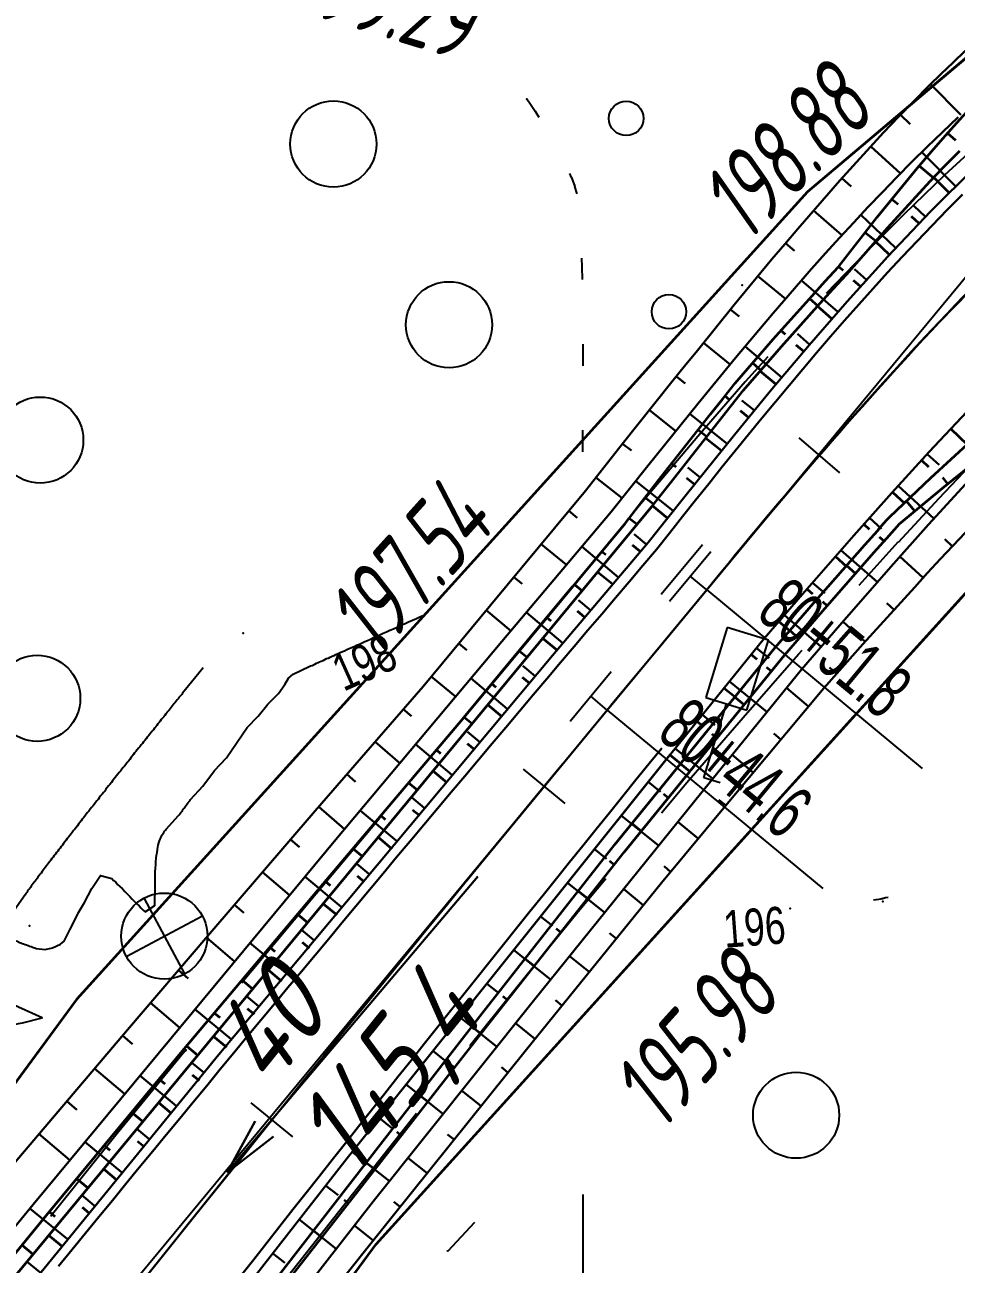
# Model space of a CAD drawing. Header units: millimetres. Extents: x -1799 to 6962, y -1020 to 4121.
# Drawn here: x 4768.4 to 4811.7, y 3081.4 to 3139 of the extents above; entities that cross this region are included whole.
import ezdxf

# ---------------------------------------------------------------- set-up
doc = ezdxf.new("R2010")
doc.units = ezdxf.units.MM
doc.linetypes.add('CONTI', pattern=[0])
doc.linetypes.add('DASHED', pattern=[0.75, 0.5, -0.25])
for name, color, linetype, lineweight in [('10', 1, 'Continuous', 35), ('КОПИЯ_ОСЬ_13_ОТКОСЫ', 7, 'Continuous', 30), ('КОПИЯ_ОСЬ_ГРАНИЦЫ_ПОЛОС', 7, 'Continuous', 30), ('ОСЬ_ВЕРХ_ПОКРЫТИЯ_ГРАНИЦЫ_ПОЛОС', 7, 'Continuous', 30), ('ОСЬ_ВЕРХ_ПОКРЫТИЯ_ОСЬ', 1, 'Continuous', 30), ('Ось_примыкания', 1, 'Continuous', 35), ('Уклоны ПЧ', 5, 'Continuous', 30)]:
    doc.layers.add(name, color=color, linetype=linetype, lineweight=lineweight)
for name, color, linetype in [('GOR_BDEFAULT', 212, 'CONTI'), ('PI_OTDEFAULT', 172, 'CONTI'), ('PI_TTDEFAULT', 5, 'CONTI'), ('SETKR', 2, 'CONTI'), ('SIT_LDEFAULT', 7, 'CONTI'), ('USLZNDEFAULT', 7, 'CONTI'), ('ZAPSKDEFAULT', 7, 'CONTI'), ('КОПИЯ_ОСЬ_ТАНГЕНСЫ', 1, 'Continuous'), ('ОСЬ_ВЕРХ_ПОКРЫТИЯ_ОТКОСЫ', 7, 'Continuous'), ('ОСЬ_ВЕРХ_ПОКРЫТИЯ_ПИКЕТЫ', 1, 'Continuous'), ('ОСЬ_ВЕРХ_ПОКРЫТИЯ_РАЗБИВКА_КРИВ', 1, 'Continuous'), ('ОСЬ_ВЕРХ_ПОКРЫТИЯ_ТАНГЕНСЫ', 1, 'Continuous'), ('разметка', 7, 'Continuous')]:
    doc.layers.add(name, color=color, linetype=linetype)
doc.styles.add('eskd', font='spds.shx', dxfattribs={"width": 1.2, "oblique": 15})
doc.styles.add('SHRFT', font='TXT', dxfattribs={"width": 3.5})
doc.styles.get("Standard").update_dxf_attribs({"font": 'arial.ttf'})
doc.styles.add('ГОСТ', font='', dxfattribs={"oblique": 15, "height": 4})
doc.styles.get('ГОСТ').set_extended_font_data('GOST type A')

# ---------------------------------------------------------------- blocks, each defined once
blk = doc.blocks.new('BL_333')
at = {"color": 0}
for p, q in [((0, -6), (0, 6)), ((-6, 0), (6, 0))]:
    blk.add_line(p, q, dxfattribs=at)
blk = doc.blocks.new('BL_2002')
at = {"color": 0}
blk.add_circle((0, 0), 0.8, dxfattribs=at)
blk = doc.blocks.new('BL_7')
at = {"color": 0}
for p, q in [((-1.4, 1.4), (1.4, -1.4)), ((-1.4, -1.4), (1.4, 1.4))]:
    blk.add_line(p, q, dxfattribs=at)
blk.add_circle((0, 0), 2, dxfattribs=at)
blk = doc.blocks.new('BL_12')
at = {"color": 0}
for p, q in [((1, 7), (-1, 7)), ((-1, 7), (-1, 3.6)), ((1, 3.6), (1, 7)), ((-1, 3.6), (0, 3.6)), ((0, 0), (0, 3.6)), ((0, 3.6), (1, 3.6)), ((0.8, 0), (0, 0))]:
    blk.add_line(p, q, dxfattribs=at)
blk = doc.blocks.new('BL_2004')
at = {"color": 0}
blk.add_circle((0, 0), 2, dxfattribs=at)
blk = doc.blocks.new('Стрелка')
at = {"layer": 'Уклоны ПЧ', "ltscale": 2}
for points in [[(-0.023, -0.048), (-0.023, 17.972)], [(-0.023, -0.048), (-0.578, 2.622)], [(-0.023, -0.048), (0.532, 2.622)]]:
    blk.add_lwpolyline(points, dxfattribs=at)

msp = doc.modelspace()

# ---------------------------------------------------------------- linework, layer by layer
at = {"layer": '10'}
for p, q in [((4832.606, 3154.783), (4804.776, 3131.223)), ((4804.776, 3131.223), (4770.826, 3093.703)), ((4784.736, 3082.333), (4817.286, 3118.293)), ((4770.826, 3093.703), (4735.886, 3046.233)), ((4750.166, 3035.343), (4784.736, 3082.333))]:
    msp.add_line(p, q, dxfattribs=at)
for points in [[(5126.716, 2919.343), (5103.206, 2947.443), (5106.036, 2952.483), (5090.316, 2971.423), (5010.816, 3060.993), (4964.366, 3097.523), (4959.866, 3089.543), (4935.266, 3109.693), (4925.046, 3116.333), (4915.736, 3122.393), (4882.236, 3156.863), (4868.236, 3165.853), (4844.226, 3168.003), (4845.853, 3159.921), (4832.606, 3154.783), (4804.776, 3131.223), (4770.826, 3093.703), (4735.886, 3046.233), (4680.976, 2976.563), (4647.056, 2935.783), (4635.286, 2926.063), (4615.906, 2918.193), (4598.586, 2915.533), (4552.416, 2914.983)], [(4557.366, 2900.733), (4579.636, 2901.023), (4603.806, 2901.343), (4619.906, 2900.323), (4644.596, 2910.463), (4659.776, 2923.013), (4694.926, 2965.253), (4750.166, 3035.343), (4784.736, 3082.333), (4817.286, 3118.293), (4841.916, 3139.133), (4849.498, 3141.814), (4850.396, 3137.353), (4862.146, 3136.323), (4879.536, 3127.573), (4921.766, 3093.823), (4990.146, 3039.233), (5067.656, 2951.893), (5147.236, 2856.943), (5178.236, 2824.543), (5178.236, 2824.543), (5183.976, 2815.193), (5213.876, 2748.373)]]:
    msp.add_lwpolyline(points, dxfattribs=at)
at = {"layer": 'GOR_BDEFAULT', "color": 212, "flags": 128}
for points, elevation in [([(4776.702, 3109.119), (4776.302, 3108.619), (4775.752, 3107.939), (4775.712, 3107.879), (4775.672, 3107.829), (4775.622, 3107.779), (4775.582, 3107.729), (4775.542, 3107.669), (4775.492, 3107.619), (4775.452, 3107.559), (4775.402, 3107.509), (4775.362, 3107.449), (4775.312, 3107.389), (4775.262, 3107.329), (4775.212, 3107.269), (4775.172, 3107.209), (4775.122, 3107.149), (4775.072, 3107.089), (4775.022, 3107.029), (4774.972, 3106.969), (4774.922, 3106.899), (4774.872, 3106.839), (4774.812, 3106.769), (4774.762, 3106.709), (4774.712, 3106.639), (4774.662, 3106.579), (4774.602, 3106.509), (4774.552, 3106.439), (4774.502, 3106.369), (4774.442, 3106.309), (4774.392, 3106.239), (4774.332, 3106.169), (4774.272, 3106.099), (4774.222, 3106.029), (4774.162, 3105.959), (4774.112, 3105.889), (4774.052, 3105.819), (4773.992, 3105.739), (4773.932, 3105.669), (4773.882, 3105.599), (4773.822, 3105.529), (4773.762, 3105.449), (4773.702, 3105.379), (4773.642, 3105.309), (4773.582, 3105.229), (4773.522, 3105.159), (4773.472, 3105.079), (4773.412, 3105.009), (4773.352, 3104.929), (4773.292, 3104.859), (4773.232, 3104.779), (4773.172, 3104.709), (4773.112, 3104.629), (4773.052, 3104.549), (4772.992, 3104.479), (4772.922, 3104.399), (4772.862, 3104.319), (4772.802, 3104.249), (4772.742, 3104.169), (4772.682, 3104.089), (4772.622, 3104.019), (4772.562, 3103.939), (4772.502, 3103.859), (4772.442, 3103.779), (4772.372, 3103.699), (4772.312, 3103.629), (4772.252, 3103.549), (4772.192, 3103.469), (4772.132, 3103.389), (4772.072, 3103.319), (4772.012, 3103.239), (4771.942, 3103.159), (4771.882, 3103.079), (4771.822, 3102.999), (4771.762, 3102.929), (4771.702, 3102.849), (4771.642, 3102.769), (4771.582, 3102.689), (4771.522, 3102.619), (4771.462, 3102.539), (4771.392, 3102.459), (4771.332, 3102.389), (4771.272, 3102.309), (4771.212, 3102.229), (4771.152, 3102.149), (4771.092, 3102.079), (4771.032, 3101.999), (4770.982, 3101.929), (4770.922, 3101.849), (4770.862, 3101.769), (4770.802, 3101.699), (4770.742, 3101.619), (4770.682, 3101.549), (4770.622, 3101.469), (4770.572, 3101.399), (4770.512, 3101.319), (4770.452, 3101.249), (4770.392, 3101.179), (4770.342, 3101.099), (4770.282, 3101.029), (4770.222, 3100.959), (4770.172, 3100.879), (4770.112, 3100.809), (4770.062, 3100.739), (4770.002, 3100.669), (4769.952, 3100.599), (4769.892, 3100.529), (4769.842, 3100.459), (4769.792, 3100.389), (4769.732, 3100.319), (4769.682, 3100.249), (4769.632, 3100.179), (4769.582, 3100.109), (4769.522, 3100.039), (4769.472, 3099.979), (4769.422, 3099.909), (4769.372, 3099.839), (4769.322, 3099.779), (4769.272, 3099.709), (4769.222, 3099.649), (4769.182, 3099.579), (4769.132, 3099.519), (4769.082, 3099.459), (4769.032, 3099.389), (4768.992, 3099.329), (4768.942, 3099.269), (4768.902, 3099.209), (4768.852, 3099.149), (4768.812, 3099.089), (4768.762, 3099.029), (4768.722, 3098.969), (4768.682, 3098.909), (4768.642, 3098.849), (4768.592, 3098.799), (4768.552, 3098.739), (4768.512, 3098.679), (4768.472, 3098.629), (4768.432, 3098.569), (4767.922, 3097.839), (4767.572, 3097.299), (4767.432, 3096.949), (4767.502, 3096.769), (4767.522, 3096.719), (4767.562, 3096.669), (4767.762, 3096.569), (4768.012, 3096.429), (4768.062, 3096.409), (4768.112, 3096.389), (4768.172, 3096.359), (4768.232, 3096.339), (4768.302, 3096.309), (4768.362, 3096.289), (4768.432, 3096.259), (4768.502, 3096.239), (4768.572, 3096.209), (4768.642, 3096.189), (4768.712, 3096.159), (4768.772, 3096.139), (4768.832, 3096.119), (4768.892, 3096.099), (4768.952, 3096.079), (4769.372, 3096.019), (4769.712, 3096.109), (4770.082, 3096.269), (4770.242, 3096.409), (4770.382, 3096.699), (4770.532, 3096.969), (4770.722, 3097.359), (4770.912, 3097.739), (4771.192, 3098.209), (4771.372, 3098.539), (4771.542, 3098.859), (4771.932, 3099.459), (4772.462, 3099.319), (4772.542, 3099.239), (4772.642, 3099.149), (4772.732, 3099.049), (4772.842, 3098.949), (4772.952, 3098.839), (4773.062, 3098.719), (4773.172, 3098.609), (4773.292, 3098.489), (4773.402, 3098.369), (4773.522, 3098.259), (4773.632, 3098.149), (4773.732, 3098.049), (4773.832, 3097.949), (4773.922, 3097.859), (4774.012, 3097.779), (4774.462, 3098.069), (4774.462, 3098.189), (4774.462, 3098.329), (4774.462, 3098.469), (4774.472, 3098.619), (4774.472, 3098.779), (4774.472, 3098.949), (4774.472, 3099.119), (4774.472, 3099.289), (4774.482, 3099.459), (4774.482, 3099.629), (4774.492, 3099.799), (4774.502, 3099.959), (4774.512, 3100.119), (4774.522, 3100.269), (4774.542, 3100.409), (4774.562, 3100.539), (4774.582, 3100.669), (4774.602, 3100.779), (4774.622, 3100.879), (4774.652, 3100.979), (4774.682, 3101.069), (4774.712, 3101.149), (4774.742, 3101.219), (4774.772, 3101.289), (4774.802, 3101.349), (4774.842, 3101.409), (4774.872, 3101.469), (4774.912, 3101.519), (4774.952, 3101.569), (4774.982, 3101.619), (4775.562, 3102.249), (4775.592, 3102.289), (4775.632, 3102.339), (4775.672, 3102.389), (4775.712, 3102.439), (4775.742, 3102.489), (4775.782, 3102.539), (4775.822, 3102.589), (4775.852, 3102.639), (4775.892, 3102.689), (4775.932, 3102.749), (4775.962, 3102.799), (4776.002, 3102.849), (4776.042, 3102.889), (4776.082, 3102.939), (4776.112, 3102.989), (4776.692, 3103.609), (4777.232, 3104.339), (4777.792, 3104.939), (4778.282, 3105.659), (4778.742, 3106.339), (4779.262, 3106.869), (4779.702, 3107.429), (4780.202, 3107.919), (4780.502, 3108.339), (4780.672, 3108.639), (4780.882, 3108.819), (4781.622, 3109.169), (4781.692, 3109.199), (4781.762, 3109.229), (4781.822, 3109.259), (4781.892, 3109.289), (4781.972, 3109.329), (4782.042, 3109.359), (4782.112, 3109.389), (4782.192, 3109.429), (4782.272, 3109.459), (4782.352, 3109.499), (4782.432, 3109.539), (4782.522, 3109.569), (4782.602, 3109.609), (4782.692, 3109.649), (4782.782, 3109.689), (4782.872, 3109.739), (4782.972, 3109.779), (4783.072, 3109.819), (4783.172, 3109.869), (4783.272, 3109.909), (4783.382, 3109.959), (4783.492, 3110.009), (4783.602, 3110.059), (4783.712, 3110.109), (4783.832, 3110.159), (4783.962, 3110.219), (4784.082, 3110.279), (4784.212, 3110.329), (4784.342, 3110.389), (4784.482, 3110.449), (4784.622, 3110.519), (4784.772, 3110.579), (4784.912, 3110.649), (4785.072, 3110.719), (4785.222, 3110.789), (4785.382, 3110.859), (4785.552, 3110.929), (4785.722, 3111.009), (4785.892, 3111.089), (4786.062, 3111.159), (4786.242, 3111.249), (4786.432, 3111.329), (4786.612, 3111.409), (4786.802, 3111.499), (4787.002, 3111.579)], 198), ([(4756.452, 3074.729), (4756.452, 3074.539), (4756.472, 3074.399), (4756.492, 3074.309), (4756.512, 3074.269), (4756.542, 3074.259), (4756.582, 3074.289), (4756.632, 3074.359), (4756.682, 3074.449), (4756.732, 3074.569), (4756.792, 3074.719), (4756.852, 3074.879), (4756.912, 3075.059), (4756.972, 3075.239), (4757.042, 3075.439), (4757.102, 3075.639), (4757.172, 3075.839), (4757.242, 3076.039), (4757.302, 3076.229), (4757.372, 3076.429), (4757.432, 3076.619), (4757.492, 3076.809), (4757.552, 3076.989), (4757.612, 3077.169), (4757.672, 3077.339), (4757.722, 3077.509), (4757.772, 3077.669), (4757.822, 3077.809), (4757.872, 3077.949), (4757.912, 3078.079), (4757.952, 3078.199), (4758.272, 3079.129), (4758.292, 3079.179), (4758.302, 3079.229), (4758.322, 3079.289), (4758.342, 3079.339), (4758.362, 3079.399), (4758.382, 3079.459), (4758.402, 3079.519), (4758.422, 3079.579), (4758.442, 3079.639), (4758.462, 3079.699), (4758.482, 3079.759), (4758.502, 3079.809), (4758.512, 3079.869), (4758.532, 3079.919), (4758.552, 3079.969), (4758.762, 3080.569), (4758.772, 3080.619), (4758.792, 3080.669), (4758.812, 3080.719), (4758.832, 3080.779), (4758.852, 3080.839), (4758.872, 3080.899), (4758.892, 3080.959), (4758.912, 3081.019), (4758.932, 3081.079), (4758.952, 3081.139), (4758.972, 3081.199), (4758.992, 3081.259), (4759.012, 3081.309), (4759.032, 3081.369), (4759.052, 3081.419), (4759.272, 3082.059), (4759.292, 3082.109), (4759.312, 3082.159), (4759.322, 3082.209), (4759.342, 3082.269), (4759.362, 3082.329), (4759.382, 3082.389), (4759.402, 3082.449), (4759.422, 3082.509), (4759.452, 3082.569), (4759.472, 3082.639), (4759.492, 3082.699), (4759.512, 3082.759), (4759.532, 3082.829), (4759.552, 3082.889), (4759.572, 3082.949), (4759.862, 3083.759), (4760.172, 3084.409), (4760.432, 3085.089), (4760.682, 3085.689), (4761.092, 3086.499), (4761.132, 3086.579), (4761.172, 3086.659), (4761.212, 3086.739), (4761.252, 3086.819), (4761.292, 3086.909), (4761.332, 3086.989), (4761.372, 3087.079), (4761.412, 3087.159), (4761.452, 3087.249), (4761.492, 3087.329), (4761.532, 3087.409), (4761.572, 3087.489), (4761.602, 3087.559), (4761.632, 3087.629), (4761.672, 3087.689), (4761.952, 3088.239), (4762.172, 3088.609), (4762.432, 3089.069), (4762.802, 3089.729), (4763.082, 3090.199), (4763.312, 3090.609), (4763.572, 3091.059), (4764.772, 3091.799), (4764.972, 3091.859), (4765.192, 3091.919), (4765.422, 3091.989), (4765.662, 3092.049), (4765.912, 3092.109), (4766.172, 3092.169), (4766.442, 3092.229), (4766.702, 3092.289), (4766.962, 3092.339), (4767.222, 3092.399), (4767.472, 3092.449), (4767.702, 3092.499), (4767.932, 3092.539), (4768.132, 3092.589), (4768.322, 3092.619), (4769.222, 3092.859), (4768.132, 3093.349), (4767.892, 3093.449), (4767.632, 3093.549), (4767.342, 3093.659), (4767.042, 3093.779), (4766.722, 3093.909), (4766.392, 3094.039), (4766.062, 3094.169), (4765.722, 3094.299), (4765.392, 3094.439), (4765.062, 3094.569), (4764.752, 3094.699), (4764.442, 3094.819), (4764.162, 3094.939), (4763.902, 3095.049), (4763.672, 3095.149), (4762.642, 3095.799), (4762.642, 3095.909), (4762.712, 3096.059), (4762.752, 3096.149), (4762.742, 3096.209), (4762.772, 3096.299), (4762.862, 3096.439), (4762.992, 3096.629), (4763.162, 3096.849), (4763.362, 3097.109), (4763.572, 3097.389), (4763.802, 3097.679), (4764.042, 3097.979), (4764.272, 3098.279), (4764.502, 3098.559), (4764.702, 3098.809), (4764.872, 3099.029), (4765.012, 3099.209), (4765.122, 3099.339)], 196), ([(4807.832, 3098.339), (4808.092, 3098.369), (4808.182, 3098.379), (4808.232, 3098.389), (4808.262, 3098.399), (4808.282, 3098.409)], 196), ([(4808.302, 3098.419), (4808.402, 3098.449), (4808.512, 3098.459)], 196), ([(4789.312, 3083.339), (4788.062, 3082.009), (4788.052, 3082.059)], 196)]:
    msp.add_lwpolyline(points, dxfattribs=dict(at, elevation=elevation))
at = {"layer": 'PI_TTDEFAULT', "color": 5}
for p in [(4791.742, 3135.539, 199.29), (4801.742, 3126.899, 198.882), (4778.562, 3110.719, 198.29), (4808.272, 3098.259, 195.982), (4803.972, 3097.929, 195.98), (4768.632, 3097.119, 198.523)]:
    msp.add_point(p, dxfattribs=at)
at = {"layer": 'SIT_LDEFAULT', "color": 7}
for p, q in [((4791.742, 3135.539), (4791.772, 3135.499)), ((4791.772, 3135.499), (4791.852, 3135.389)), ((4791.852, 3135.389), (4791.972, 3135.209)), ((4791.972, 3135.209), (4792.122, 3134.969)), ((4792.122, 3134.969), (4792.292, 3134.699)), ((4812.772, 3133.499), (4811.132, 3131.999)), ((4793.722, 3132.079), (4793.802, 3131.889)), ((4793.812, 3131.889), (4793.962, 3131.479)), ((4793.952, 3131.479), (4794.062, 3131.129)), ((4811.132, 3131.999), (4809.242, 3130.179)), ((4809.242, 3130.179), (4807.402, 3128.329)), ((4794.282, 3128.149), (4794.292, 3127.749)), ((4807.402, 3128.329), (4805.632, 3126.499)), ((4794.292, 3127.749), (4794.302, 3127.149)), ((4794.332, 3124.149), (4794.332, 3123.149)), ((4802.932, 3123.569), (4801.872, 3122.399)), ((4801.872, 3122.399), (4799.672, 3119.859)), ((4794.322, 3120.149), (4794.322, 3119.979)), ((4794.322, 3119.979), (4794.322, 3119.169)), ((4799.672, 3119.859), (4797.282, 3117.029)), ((4794.322, 3119.169), (4794.322, 3119.149)), ((4810.882, 3116.999), (4812.592, 3118.799)), ((4797.282, 3117.029), (4796.402, 3115.979)), ((4808.992, 3114.959), (4810.882, 3116.999)), ((4807.172, 3112.949), (4808.982, 3114.969)), ((4793.842, 3112.899), (4792.212, 3110.939)), ((4792.212, 3110.939), (4789.682, 3107.879)), ((4801.782, 3106.809), (4804.352, 3109.749)), ((4804.352, 3109.749), (4804.522, 3109.939)), ((4789.682, 3107.879), (4787.462, 3105.199)), ((4799.172, 3103.779), (4801.782, 3106.809)), ((4797.992, 3102.379), (4799.172, 3103.779)), ((4784.912, 3102.129), (4784.762, 3101.949)), ((4784.752, 3101.949), (4781.952, 3098.619)), ((4794.202, 3097.879), (4795.412, 3099.329)), ((4781.952, 3098.619), (4778.962, 3095.039)), ((4791.762, 3094.899), (4794.202, 3097.879)), ((4778.972, 3095.029), (4778.492, 3094.459)), ((4789.112, 3091.589), (4791.762, 3094.899)), ((4775.852, 3091.299), (4772.712, 3087.479)), ((4775.932, 3091.379), (4775.862, 3091.289)), ((4789.092, 3091.569), (4789.112, 3091.589)), ((4786.312, 3088.049), (4786.612, 3088.429)), ((4783.412, 3084.369), (4786.312, 3088.049)), ((4772.712, 3087.479), (4769.642, 3083.659)), ((4780.472, 3080.629), (4783.412, 3084.369)), ((4769.642, 3083.659), (4769.612, 3083.629))]:
    msp.add_line(p, q, dxfattribs=at)
at = {"layer": 'КОПИЯ_ОСЬ_13_ОТКОСЫ'}
for points in [[(4767.001, 3085.014), (4773.198, 3092.3), (4776.925, 3096.663), (4781.911, 3102.465), (4786.917, 3108.248), (4790.066, 3112.046), (4794.464, 3117.34), (4796.165, 3119.499), (4798.476, 3122.399), (4799.064, 3123.127), (4799.656, 3123.855), (4801.363, 3125.979), (4803.119, 3128.099), (4803.717, 3128.803), (4804.322, 3129.506), (4806.272, 3131.756), (4808.304, 3133.979), (4809.006, 3134.714), (4809.714, 3135.443), (4810.43, 3136.165), (4810.98, 3136.706), (4811.534, 3137.243), (4812.093, 3137.775)], [(4810.491, 3136.226), (4811.889, 3134.813)], [(4762.444, 3076.427), (4768.809, 3084.18), (4775.212, 3091.902), (4782.87, 3101.143), (4790.58, 3110.342), (4795.654, 3116.355), (4797.363, 3118.504), (4799.677, 3121.384), (4801.428, 3123.519), (4803.173, 3125.592), (4804.965, 3127.654), (4805.61, 3128.377), (4806.261, 3129.095), (4806.918, 3129.808), (4807.581, 3130.515), (4808.249, 3131.217), (4808.924, 3131.913), (4809.622, 3132.618), (4810.326, 3133.316), (4811.037, 3134.008), (4811.763, 3134.696)], [(4762.444, 3076.427), (4768.809, 3084.18), (4775.212, 3091.902), (4782.87, 3101.143), (4790.579, 3110.342), (4795.654, 3116.355), (4797.363, 3118.504), (4799.677, 3121.384), (4801.428, 3123.519), (4803.173, 3125.592), (4804.965, 3127.654), (4805.61, 3128.377), (4806.261, 3129.095), (4806.918, 3129.808), (4807.581, 3130.515), (4808.249, 3131.217), (4808.924, 3131.913), (4809.622, 3132.618), (4810.326, 3133.316), (4811.037, 3134.008), (4811.763, 3134.696)], [(4809.088, 3134.8), (4809.534, 3134.369)], [(4807.721, 3133.34), (4809.093, 3132.086)], [(4811.657, 3131.478), (4810.077, 3133.07)], [(4762.146, 3072.445), (4777.426, 3091.153), (4792.924, 3109.68), (4797.371, 3114.935), (4799.077, 3117.079), (4801.381, 3119.944), (4803.117, 3122.059), (4804.842, 3124.108), (4806.609, 3126.139), (4808.5, 3128.227), (4810.492, 3130.321), (4812.555, 3132.368)], [(4806.371, 3131.864), (4806.799, 3131.473)], [(4805.058, 3130.356), (4806.372, 3129.217)], [(4810.245, 3130.062), (4809.704, 3130.576)], [(4808.867, 3128.613), (4807.243, 3130.157)], [(4803.751, 3128.842), (4804.171, 3128.481)], [(4807.515, 3127.139), (4806.962, 3127.639)], [(4802.466, 3127.31), (4803.745, 3126.25)], [(4806.182, 3125.648), (4804.496, 3127.114)], [(4801.193, 3125.767), (4801.605, 3125.436)], [(4804.869, 3124.139), (4804.308, 3124.627)], [(4799.94, 3124.208), (4801.178, 3123.214)], [(4803.581, 3122.61), (4801.873, 3124.047)], [(4798.682, 3122.654), (4799.088, 3122.326)], [(4802.305, 3121.069), (4801.73, 3121.541)], [(4768.583, 3067.365), (4783.396, 3086.331), (4798.431, 3105.121), (4802.763, 3110.471), (4804.545, 3112.535), (4806.921, 3115.259), (4808.688, 3117.245), (4810.423, 3119.145), (4812.178, 3121.007)], [(4797.434, 3121.091), (4798.658, 3120.116)], [(4801.04, 3119.52), (4799.302, 3120.917)], [(4796.188, 3119.526), (4796.591, 3119.205)], [(4810.33, 3119.043), (4810.884, 3118.537)], [(4799.787, 3117.961), (4799.208, 3118.427)], [(4794.949, 3117.956), (4796.165, 3116.998)], [(4798.537, 3116.4), (4796.793, 3117.788)], [(4778.473, 3076.453), (4784.602, 3084.318), (4792.041, 3093.647), (4799.534, 3102.934), (4804.492, 3109.039), (4806.273, 3111.099), (4808.639, 3113.806), (4810.392, 3115.773), (4812.107, 3117.648)], [(4778.473, 3076.453), (4784.601, 3084.318), (4792.042, 3093.647), (4799.534, 3102.934), (4804.492, 3109.039), (4806.273, 3111.099), (4808.639, 3113.806), (4810.392, 3115.773), (4812.107, 3117.648)], [(4808.981, 3117.566), (4810.643, 3116.048)], [(4779.264, 3075.82), (4785.484, 3083.605), (4791.716, 3091.381), (4797.986, 3099.127), (4801.124, 3102.892), (4805.536, 3108.175), (4807.349, 3110.205), (4809.75, 3112.866), (4810.35, 3113.522), (4810.95, 3114.172), (4812.688, 3116.012)], [(4793.687, 3116.405), (4794.077, 3116.081)], [(4807.647, 3116.075), (4808.207, 3115.577)], [(4792.409, 3114.866), (4793.578, 3113.895)], [(4797.289, 3114.837), (4796.723, 3115.317)], [(4811.502, 3114.756), (4811.147, 3115.091)], [(4795.997, 3113.311), (4794.298, 3114.748)], [(4806.324, 3114.575), (4808.019, 3113.097)], [(4810.14, 3113.292), (4809.06, 3114.28)], [(4791.131, 3113.328), (4791.513, 3113.011)], [(4805.01, 3113.068), (4805.574, 3112.576)], [(4794.705, 3111.784), (4794.14, 3112.262)], [(4808.797, 3111.81), (4808.45, 3112.123)], [(4789.853, 3111.79), (4790.999, 3110.839)], [(4793.413, 3110.257), (4791.718, 3111.691)], [(4803.7, 3111.556), (4805.4, 3110.089)], [(4807.457, 3110.325), (4806.417, 3111.264)], [(4788.577, 3110.25), (4788.951, 3109.94)], [(4802.407, 3110.031), (4802.987, 3109.561)], [(4792.12, 3108.73), (4791.557, 3109.206)], [(4806.124, 3108.834), (4805.791, 3109.131)], [(4787.3, 3108.71), (4788.423, 3107.779)], [(4790.83, 3107.202), (4789.138, 3108.629)], [(4801.148, 3108.477), (4802.89, 3107.067)], [(4804.82, 3107.318), (4803.792, 3108.177)], [(4785.999, 3107.191), (4786.38, 3106.861)], [(4799.89, 3106.922), (4800.469, 3106.454)], [(4789.54, 3105.673), (4788.977, 3106.147)], [(4784.689, 3105.68), (4785.832, 3104.69)], [(4788.253, 3104.142), (4786.563, 3105.563)], [(4803.538, 3105.783), (4803.209, 3106.057)], [(4798.631, 3105.368), (4800.368, 3103.962)], [(4802.256, 3104.248), (4801.27, 3105.072)], [(4783.381, 3104.167), (4783.779, 3103.823)], [(4797.372, 3103.813), (4797.95, 3103.345)], [(4786.967, 3102.611), (4786.404, 3103.082)], [(4800.974, 3102.712), (4800.659, 3102.975)], [(4782.074, 3102.653), (4783.269, 3101.622)], [(4785.682, 3101.078), (4783.994, 3102.491)], [(4796.116, 3102.257), (4797.851, 3100.857)], [(4799.694, 3101.176), (4798.748, 3101.965)], [(4780.768, 3101.138), (4781.184, 3100.78)], [(4794.86, 3100.7), (4795.438, 3100.235)], [(4784.399, 3099.544), (4783.837, 3100.013)], [(4798.413, 3099.64), (4798.109, 3099.893)], [(4779.464, 3099.622), (4780.712, 3098.55)], [(4783.117, 3098.008), (4781.431, 3099.415)], [(4793.607, 3099.141), (4795.34, 3097.748)], [(4797.146, 3098.093), (4796.223, 3098.843)], [(4778.161, 3098.105), (4778.594, 3097.733)], [(4792.355, 3097.582), (4792.931, 3097.119)], [(4781.837, 3096.472), (4781.276, 3096.939)], [(4776.859, 3096.586), (4778.161, 3095.474)], [(4795.885, 3096.54), (4795.58, 3096.787)], [(4780.559, 3094.934), (4778.873, 3096.334)], [(4791.104, 3096.021), (4792.835, 3094.635)], [(4794.626, 3094.986), (4793.711, 3095.726)], [(4775.56, 3095.066), (4776.011, 3094.681)], [(4789.855, 3094.459), (4790.431, 3093.999)], [(4774.261, 3093.545), (4775.614, 3092.39)], [(4779.281, 3093.395), (4778.72, 3093.86)], [(4793.369, 3093.43), (4793.067, 3093.674)], [(4778.006, 3091.854), (4776.321, 3093.248)], [(4788.608, 3092.896), (4790.336, 3091.518)], [(4792.113, 3091.874), (4791.206, 3092.605)], [(4772.962, 3092.024), (4773.427, 3091.627)], [(4787.362, 3091.331), (4787.936, 3090.874)], [(4776.731, 3090.313), (4776.167, 3090.778)], [(4771.664, 3090.503), (4773.059, 3089.314)], [(4775.459, 3088.77), (4773.766, 3090.165)], [(4790.859, 3090.316), (4790.56, 3090.557)], [(4786.117, 3089.766), (4787.843, 3088.395)], [(4789.606, 3088.757), (4788.707, 3089.479)], [(4770.367, 3088.98), (4770.845, 3088.573)], [(4784.874, 3088.199), (4785.448, 3087.744)], [(4769.072, 3087.456), (4770.508, 3086.237)], [(4774.187, 3087.226), (4773.619, 3087.694)], [(4788.355, 3087.197), (4788.058, 3087.435)], [(4772.918, 3085.68), (4771.209, 3087.084)], [(4783.633, 3086.631), (4785.355, 3085.268)], [(4787.105, 3085.635), (4786.213, 3086.348)], [(4782.393, 3085.061), (4782.97, 3084.606)], [(4771.65, 3084.134), (4771.075, 3084.605)], [(4785.857, 3084.072), (4785.566, 3084.305)], [(4770.383, 3082.586), (4768.658, 3083.997)], [(4781.155, 3083.491), (4782.887, 3082.126)], [(4784.607, 3082.511), (4783.735, 3083.211)], [(4769.118, 3081.037), (4768.538, 3081.511)], [(4779.918, 3081.919), (4780.5, 3081.461)]]:
    msp.add_lwpolyline(points, dxfattribs=at)
at = {"layer": 'КОПИЯ_ОСЬ_ГРАНИЦЫ_ПОЛОС'}
for points in [[(4692.462, 2982.465), (4733.389, 3037.321), (4742.006, 3048.764), (4750.702, 3060.146), (4758.017, 3067.152), (4760.965, 3070.934), (4762.146, 3072.445), (4777.426, 3091.153), (4792.924, 3109.68), (4797.371, 3114.935), (4798.272, 3116.068)], [(4680.137, 2949.221), (4680.244, 2949.368), (4742.038, 3030.8), (4750.701, 3042.112), (4759.443, 3053.362), (4764.428, 3062.126), (4767.394, 3065.87), (4768.583, 3067.365), (4783.396, 3086.331), (4798.386, 3105.065)]]:
    msp.add_lwpolyline(points, dxfattribs=at)
at = {"layer": 'КОПИЯ_ОСЬ_ТАНГЕНСЫ'}
msp.add_line((4765.122, 3070.489), (4845.817, 3167.968), dxfattribs=at)
at = {"layer": 'ОСЬ_ВЕРХ_ПОКРЫТИЯ_ГРАНИЦЫ_ПОЛОС'}
for points in [[(4798.64, 3115.728), (4798.968, 3116.14), (4799.577, 3116.903), (4800.187, 3117.667), (4800.8, 3118.43), (4801.416, 3119.194), (4802.035, 3119.956), (4802.658, 3120.718), (4803.285, 3121.478), (4803.916, 3122.237), (4804.552, 3122.995), (4805.194, 3123.75), (4805.84, 3124.502), (4806.493, 3125.252), (4807.152, 3125.998), (4807.818, 3126.741), (4808.491, 3127.48), (4809.171, 3128.214), (4809.859, 3128.944), (4810.555, 3129.669), (4811.259, 3130.388), (4811.972, 3131.101)], [(4798.386, 3105.065), (4798.431, 3105.121), (4802.763, 3110.471), (4804.545, 3112.535), (4806.921, 3115.259), (4808.688, 3117.245), (4810.423, 3119.145), (4812.178, 3121.007)], [(4769.993, 3081.319), (4770.617, 3082.082), (4771.241, 3082.845), (4771.865, 3083.608), (4772.49, 3084.37), (4773.115, 3085.133), (4773.74, 3085.894), (4774.366, 3086.656), (4774.992, 3087.417), (4775.619, 3088.178), (4776.245, 3088.939), (4776.873, 3089.699), (4777.5, 3090.459), (4778.128, 3091.218), (4778.756, 3091.978), (4779.385, 3092.737), (4780.014, 3093.496), (4780.643, 3094.254), (4781.273, 3095.012), (4781.903, 3095.77), (4782.534, 3096.528), (4783.165, 3097.285), (4783.796, 3098.042), (4784.427, 3098.798), (4785.059, 3099.555), (4785.691, 3100.311), (4786.324, 3101.066), (4786.957, 3101.822), (4787.59, 3102.577), (4788.224, 3103.331), (4788.858, 3104.086), (4789.492, 3104.84), (4790.127, 3105.594), (4790.762, 3106.347), (4791.398, 3107.101), (4792.034, 3107.853), (4792.67, 3108.606), (4793.306, 3109.358), (4793.942, 3110.109), (4794.577, 3110.86), (4795.213, 3111.611), (4795.849, 3112.362), (4796.485, 3113.113), (4797.12, 3113.865), (4797.756, 3114.616), (4798.361, 3115.377), (4798.64, 3115.728)], [(4778.446, 3080.854), (4779.053, 3081.627), (4779.66, 3082.399), (4780.267, 3083.171), (4780.875, 3083.943), (4781.483, 3084.715), (4782.092, 3085.486), (4782.7, 3086.257), (4783.31, 3087.027), (4783.919, 3087.798), (4784.529, 3088.568), (4785.14, 3089.338), (4785.75, 3090.107), (4786.361, 3090.876), (4786.973, 3091.645), (4787.585, 3092.414), (4788.197, 3093.182), (4788.81, 3093.95), (4789.423, 3094.718), (4790.036, 3095.485), (4790.65, 3096.253), (4791.264, 3097.019), (4791.878, 3097.786), (4792.493, 3098.552), (4793.108, 3099.318), (4793.724, 3100.084), (4794.34, 3100.85), (4794.956, 3101.615), (4795.573, 3102.379), (4796.19, 3103.144), (4796.807, 3103.908), (4797.425, 3104.672), (4798.002, 3105.386)]]:
    msp.add_lwpolyline(points, dxfattribs=at)
at = {"layer": 'ОСЬ_ВЕРХ_ПОКРЫТИЯ_ОСЬ'}
msp.add_lwpolyline([(4736.506, 3032.457, -0.011607), (4795.472, 3107.152), (4795.472, 3107.152), (4800.09, 3112.73), (4800.09, 3112.73), (4801.951, 3114.976), (4803.197, 3116.468), (4803.823, 3117.213), (4804.45, 3117.955), (4805.081, 3118.695), (4805.714, 3119.433), (4806.35, 3120.168), (4806.99, 3120.9), (4807.634, 3121.628), (4808.282, 3122.353), (4808.935, 3123.073), (4809.593, 3123.789), (4810.256, 3124.5), (4810.925, 3125.206), (4811.599, 3125.906), (4812.28, 3126.6)], format="xyb", dxfattribs=at)
at = {"layer": 'ОСЬ_ВЕРХ_ПОКРЫТИЯ_ОТКОСЫ'}
msp.add_lwpolyline([(4798.272, 3116.068), (4799.077, 3117.079), (4801.381, 3119.944), (4803.117, 3122.059), (4804.842, 3124.108), (4806.609, 3126.139), (4808.5, 3128.227), (4810.492, 3130.321), (4812.555, 3132.368), (4813.262, 3133.039), (4813.976, 3133.702), (4814.697, 3134.359), (4815.248, 3134.846), (4815.802, 3135.329), (4816.361, 3135.807), (4816.924, 3136.281), (4817.404, 3136.673), (4817.887, 3137.062), (4818.373, 3137.447), (4818.861, 3137.828), (4819.353, 3138.205), (4819.853, 3138.577), (4820.356, 3138.946), (4820.863, 3139.31)], dxfattribs=at)
at = {"layer": 'ОСЬ_ВЕРХ_ПОКРЫТИЯ_ПИКЕТЫ'}
for p, q in [((4806.281, 3118.175), (4804.383, 3119.803)), ((4793.511, 3102.815), (4791.582, 3104.405)), ((4780.875, 3087.328), (4778.93, 3088.899))]:
    msp.add_line(p, q, dxfattribs=at)
at = {"layer": 'ОСЬ_ВЕРХ_ПОКРЫТИЯ_РАЗБИВКА_КРИВ'}
for p, q in [((4797.978, 3112.531), (4799.891, 3114.842)), ((4798.363, 3112.212), (4800.276, 3114.523)), ((4800.09, 3112.73), (4799.319, 3113.368)), ((4800.09, 3112.73), (4810.104, 3104.44)), ((4793.745, 3106.634), (4795.658, 3108.945)), ((4795.472, 3107.152), (4794.702, 3107.79)), ((4795.472, 3107.152), (4805.486, 3098.862))]:
    msp.add_line(p, q, dxfattribs=at)
at = {"layer": 'ОСЬ_ВЕРХ_ПОКРЫТИЯ_ТАНГЕНСЫ'}
msp.add_line((4765.122, 3070.489), (4845.817, 3167.968), dxfattribs=at)
at = {"layer": 'Ось_примыкания', "color": 0}
for p, q in [((4811.276, 3133.95), (4811.64, 3133.625)), ((4809.965, 3132.439), (4810.62, 3131.877)), ((4811.356, 3131.178), (4810.641, 3131.899)), ((4808.694, 3130.895), (4808.984, 3130.657)), ((4809.952, 3129.754), (4809.608, 3130.082)), ((4807.445, 3129.334), (4807.945, 3128.945)), ((4808.574, 3128.305), (4807.925, 3128.922)), ((4806.218, 3127.754), (4806.423, 3127.595)), ((4807.229, 3126.824), (4806.912, 3127.111)), ((4804.869, 3126.277), (4805.253, 3125.936)), ((4805.903, 3125.327), (4805.231, 3125.912)), ((4803.539, 3124.783), (4803.73, 3124.614)), ((4804.595, 3123.814), (4804.242, 3124.111)), ((4802.226, 3123.275), (4802.61, 3122.943)), ((4803.307, 3122.285), (4802.574, 3122.902)), ((4800.94, 3121.744), (4801.137, 3121.586)), ((4802.035, 3120.741), (4801.658, 3121.051)), ((4799.699, 3120.175), (4800.096, 3119.864)), ((4811.432, 3120.216), (4812.194, 3119.497)), ((4800.774, 3119.189), (4800.034, 3119.784)), ((4798.465, 3118.602), (4798.663, 3118.446)), ((4810.066, 3118.755), (4810.398, 3118.452)), ((4799.52, 3117.63), (4799.16, 3117.921)), ((4811.297, 3117.665), (4811.065, 3117.954)), ((4808.718, 3117.278), (4809.274, 3116.77)), ((4797.606, 3116.682), (4763.557, 3075.538)), ((4797.235, 3117.024), (4797.633, 3116.716)), ((4798.272, 3116.068), (4797.566, 3116.63)), ((4798.272, 3116.068), (4797.577, 3116.646)), ((4809.755, 3116.391), (4809.366, 3116.859)), ((4796.492, 3116.067), (4796.861, 3115.781)), ((4807.388, 3115.784), (4807.64, 3115.559)), ((4796.993, 3114.53), (4796.647, 3114.818)), ((4808.328, 3114.997), (4808.123, 3115.18)), ((4795.222, 3114.522), (4795.399, 3114.375)), ((4806.068, 3114.281), (4806.575, 3113.839)), ((4807.007, 3113.496), (4806.592, 3113.859)), ((4795.714, 3112.993), (4795.027, 3113.564)), ((4793.944, 3112.984), (4794.301, 3112.687)), ((4804.753, 3112.774), (4805.004, 3112.555)), ((4805.689, 3111.992), (4805.481, 3112.174)), ((4792.665, 3111.446), (4792.845, 3111.296)), ((4794.435, 3111.455), (4794.093, 3111.739)), ((4803.445, 3111.261), (4803.945, 3110.83)), ((4804.377, 3110.482), (4803.958, 3110.845)), ((4793.156, 3109.918), (4792.476, 3110.483)), ((4791.387, 3109.907), (4791.751, 3109.606)), ((4802.162, 3109.728), (4802.416, 3109.522)), ((4803.09, 3108.951), (4802.874, 3109.127)), ((4791.877, 3108.38), (4791.539, 3108.661)), ((4790.111, 3108.368), (4790.293, 3108.216)), ((4800.903, 3108.174), (4801.406, 3107.766)), ((4790.598, 3106.842), (4789.926, 3107.401)), ((4801.827, 3107.401), (4801.395, 3107.753)), ((4788.834, 3106.828), (4789.2, 3106.524)), ((4799.644, 3106.619), (4799.893, 3106.418)), ((4789.319, 3105.305), (4788.985, 3105.583)), ((4800.564, 3105.85), (4800.348, 3106.026)), ((4787.542, 3105.301), (4787.732, 3105.14)), ((4798.386, 3105.065), (4798.881, 3104.669)), ((4799.301, 3104.299), (4798.867, 3104.652)), ((4788.04, 3103.767), (4787.376, 3104.32)), ((4786.249, 3103.776), (4786.647, 3103.439)), ((4798.305, 3103.073), (4798.087, 3103.249)), ((4784.956, 3102.25), (4785.164, 3102.074)), ((4786.761, 3102.23), (4786.431, 3102.504)), ((4797.044, 3101.521), (4796.608, 3101.875)), ((4785.482, 3100.692), (4784.826, 3101.238)), ((4783.663, 3100.724), (4784.096, 3100.357)), ((4795.791, 3099.962), (4795.571, 3100.135)), ((4784.203, 3099.154), (4783.877, 3099.426)), ((4782.37, 3099.198), (4782.596, 3099.007)), ((4794.553, 3098.391), (4794.117, 3098.734)), ((4782.924, 3097.617), (4782.275, 3098.156)), ((4781.084, 3097.667), (4781.548, 3097.277)), ((4793.315, 3096.82), (4793.099, 3096.99)), ((4781.645, 3096.079), (4781.323, 3096.347)), ((4779.798, 3096.135), (4780.035, 3095.935)), ((4792.076, 3095.25), (4791.649, 3095.587)), ((4780.366, 3094.542), (4779.725, 3095.075)), ((4778.513, 3094.602), (4778.998, 3094.196)), ((4790.838, 3093.679), (4790.626, 3093.846)), ((4777.227, 3093.07), (4777.475, 3092.863)), ((4779.087, 3093.004), (4778.769, 3093.269)), ((4789.603, 3092.106), (4789.181, 3092.435)), ((4777.808, 3091.466), (4777.175, 3091.993)), ((4775.941, 3091.538), (4776.447, 3091.114)), ((4788.373, 3090.529), (4788.164, 3090.692)), ((4776.529, 3089.929), (4776.214, 3090.191)), ((4774.665, 3089.998), (4774.92, 3089.787)), ((4775.25, 3088.391), (4774.625, 3088.912)), ((4787.142, 3088.953), (4786.728, 3089.276)), ((4773.39, 3088.458), (4773.9, 3088.036)), ((4785.912, 3087.376), (4785.707, 3087.536)), ((4772.115, 3086.917), (4772.37, 3086.706)), ((4773.971, 3086.854), (4773.66, 3087.112)), ((4784.681, 3085.799), (4784.275, 3086.116)), ((4772.692, 3085.316), (4772.074, 3085.83)), ((4770.84, 3085.376), (4771.35, 3084.954)), ((4783.45, 3084.223), (4783.25, 3084.38)), ((4769.564, 3083.836), (4769.819, 3083.624)), ((4771.413, 3083.778), (4771.106, 3084.034)), ((4770.134, 3082.241), (4769.524, 3082.748)), ((4782.217, 3082.648), (4781.824, 3082.956)), ((4768.296, 3082.289), (4768.801, 3081.875))]:
    msp.add_line(p, q, dxfattribs=at)
for points in [[(4797.235, 3117.024), (4797.983, 3117.988), (4800.26, 3120.891), (4800.838, 3121.617), (4801.42, 3122.343), (4803.18, 3124.38), (4804.982, 3126.404), (4805.593, 3127.075), (4806.21, 3127.743), (4808.006, 3130.057), (4809.883, 3132.343), (4810.531, 3133.1), (4811.187, 3133.851), (4811.851, 3134.595), (4812.361, 3135.153), (4812.876, 3135.706), (4813.396, 3136.256), (4813.92, 3136.801), (4814.635, 3137.524), (4815.361, 3138.241), (4815.857, 3138.649), (4816.355, 3139.054)], [(4797.606, 3116.682), (4798.371, 3117.666), (4800.647, 3120.564), (4801.223, 3121.289), (4801.804, 3122.014), (4803.563, 3124.043), (4805.362, 3126.058), (4805.972, 3126.726), (4806.588, 3127.39), (4808.496, 3129.576), (4810.477, 3131.728), (4811.157, 3132.437), (4811.844, 3133.139)], [(4798.872, 3104.658), (4798.92, 3104.716), (4803.269, 3110.052), (4805.057, 3112.11), (4807.437, 3114.822), (4808.034, 3115.493), (4808.092, 3115.567), (4808.211, 3115.713), (4808.336, 3115.855), (4808.464, 3115.993), (4808.597, 3116.127), (4810.501, 3117.937), (4812.382, 3119.671)], [(4799.301, 3104.299), (4799.351, 3104.36), (4803.697, 3109.697), (4805.483, 3111.756), (4807.858, 3114.467), (4808.452, 3115.137), (4809.048, 3115.803), (4811.042, 3117.46), (4813.044, 3119.069)], [(4723.14, 3038.246), (4727.231, 3040.417), (4736.552, 3045.713), (4742.757, 3053.605), (4749.001, 3061.466), (4757.05, 3067.91), (4759.908, 3071.766), (4761.054, 3073.307), (4763.079, 3075.924), (4769.435, 3083.68), (4775.829, 3091.404), (4782.274, 3099.085), (4788.756, 3106.734), (4791.901, 3110.526), (4796.301, 3115.82), (4797.235, 3117.024)], [(4741.56, 3021.159), (4741.56, 3021.159), (4745.565, 3030.517), (4747.729, 3034.828), (4748.598, 3036.551), (4754.628, 3044.485), (4760.696, 3052.39), (4765.084, 3061.612), (4768.075, 3065.333), (4769.275, 3066.82), (4771.356, 3069.37), (4777.43, 3077.287), (4783.543, 3085.173), (4789.664, 3093.056), (4795.823, 3100.909), (4798.872, 3104.658)], [(4742.348, 3007.267), (4741.56, 3021.159), (4745.926, 3030.244), (4748.031, 3034.599), (4748.877, 3036.339), (4754.841, 3044.322), (4760.844, 3052.275), (4765.365, 3061.392), (4768.378, 3065.095), (4769.585, 3066.575), (4771.687, 3069.109), (4777.795, 3076.995), (4783.941, 3084.851), (4790.08, 3092.717), (4796.257, 3100.552), (4799.301, 3104.299)]]:
    msp.add_lwpolyline(points, dxfattribs=at)
at = {"layer": 'разметка', "lineweight": 30, "ltscale": 7}
msp.add_lwpolyline([(4800.09, 3112.73, -0.018062), (4811.253, 3125.566, -0.06068), (4825.025, 3137.064, -0.230141), (4872.799, 3142.296, -0.070919), (4893.188, 3130.926, -0.004441), (4917.101, 3112.483), (4917.101, 3112.483)], format="xyb", dxfattribs=at)
at = {"layer": 'разметка', "linetype": 'DASHED', "lineweight": 30, "ltscale": 14}
msp.add_lwpolyline([(4768.552, 3073.933, -0.005845), (4800.09, 3112.73, -0.048283), (4800.09, 3112.73)], format="xyb", dxfattribs=at)

# ---------------------------------------------------------------- block references
at = {"layer": 'SETKR', "color": 82}
msp.add_blockref('BL_333', (4794.352, 3078.639), dxfattribs=at)
at = {"layer": 'USLZNDEFAULT', "color": 7, "rotation": 342.9999999999999}
for name, p in [('BL_12', (4799.952, 3103.999)), ('BL_7', (4774.902, 3096.649))]:
    msp.add_blockref(name, p, dxfattribs=at)
at = {"layer": 'ZAPSKDEFAULT', "color": 7, "rotation": 342.9999999999999}
for name, p in [('BL_2004', (4782.753, 3133.45)), ('BL_2002', (4796.352, 3134.639)), ('BL_2004', (4788.125, 3125.052)), ('BL_2002', (4798.337, 3125.658)), ('BL_2004', (4769.139, 3119.696)), ('BL_2004', (4768.999, 3107.697)), ('BL_2004', (4804.245, 3088.327))]:
    msp.add_blockref(name, p, dxfattribs=at)
at = {"layer": 'Уклоны ПЧ', "rotation": 319.7320786112285}
msp.add_blockref('Стрелка', (4777.87, 3085.683), dxfattribs=at)

# ---------------------------------------------------------------- texts
at = {"layer": 'GOR_BDEFAULT', "color": 212, "style": 'SHRFT', "width": 0.75}
for s, rotation, p in [('198', 24.13241, (4783.224, 3107.995, 198)), ('196', 4.22382, (4800.932, 3096.106, 196))]:
    msp.add_text(s, height=1.7223, rotation=rotation, dxfattribs=at).set_placement(p)
at = {"layer": 'PI_OTDEFAULT', "color": 172, "style": 'eskd', "oblique": 10, "width": 0.8}
for s, rotation, p in [('199.29', 343, (4780.705, 3139.754)), ('198.88', 45.02509, (4801.958, 3128.797)), ('197.54', 48, (4784.762, 3109.469)), ('195.98', 48, (4798.002, 3087.509))]:
    msp.add_text(s, height=3.5, rotation=rotation, dxfattribs=at).set_placement(p)
at = {"layer": 'ОСЬ_ВЕРХ_ПОКРЫТИЯ_РАЗБИВКА_КРИВ', "width": 0.6}
for s, p in [('80+51.8', (4802.334, 3111.521)), ('80+44.6', (4797.717, 3105.943))]:
    msp.add_text(s, height=2.5, rotation=320.38137, dxfattribs=at).set_placement(p)
at = {"layer": 'Уклоны ПЧ', "style": 'ГОСТ', "oblique": 15}
for s, p in [('40', (4779.796, 3089.437)), ('145,4', (4783.691, 3085.241))]:
    msp.add_text(s, height=4, rotation=51.20044, dxfattribs=at).set_placement(p)

doc.saveas('drawing.dxf')
